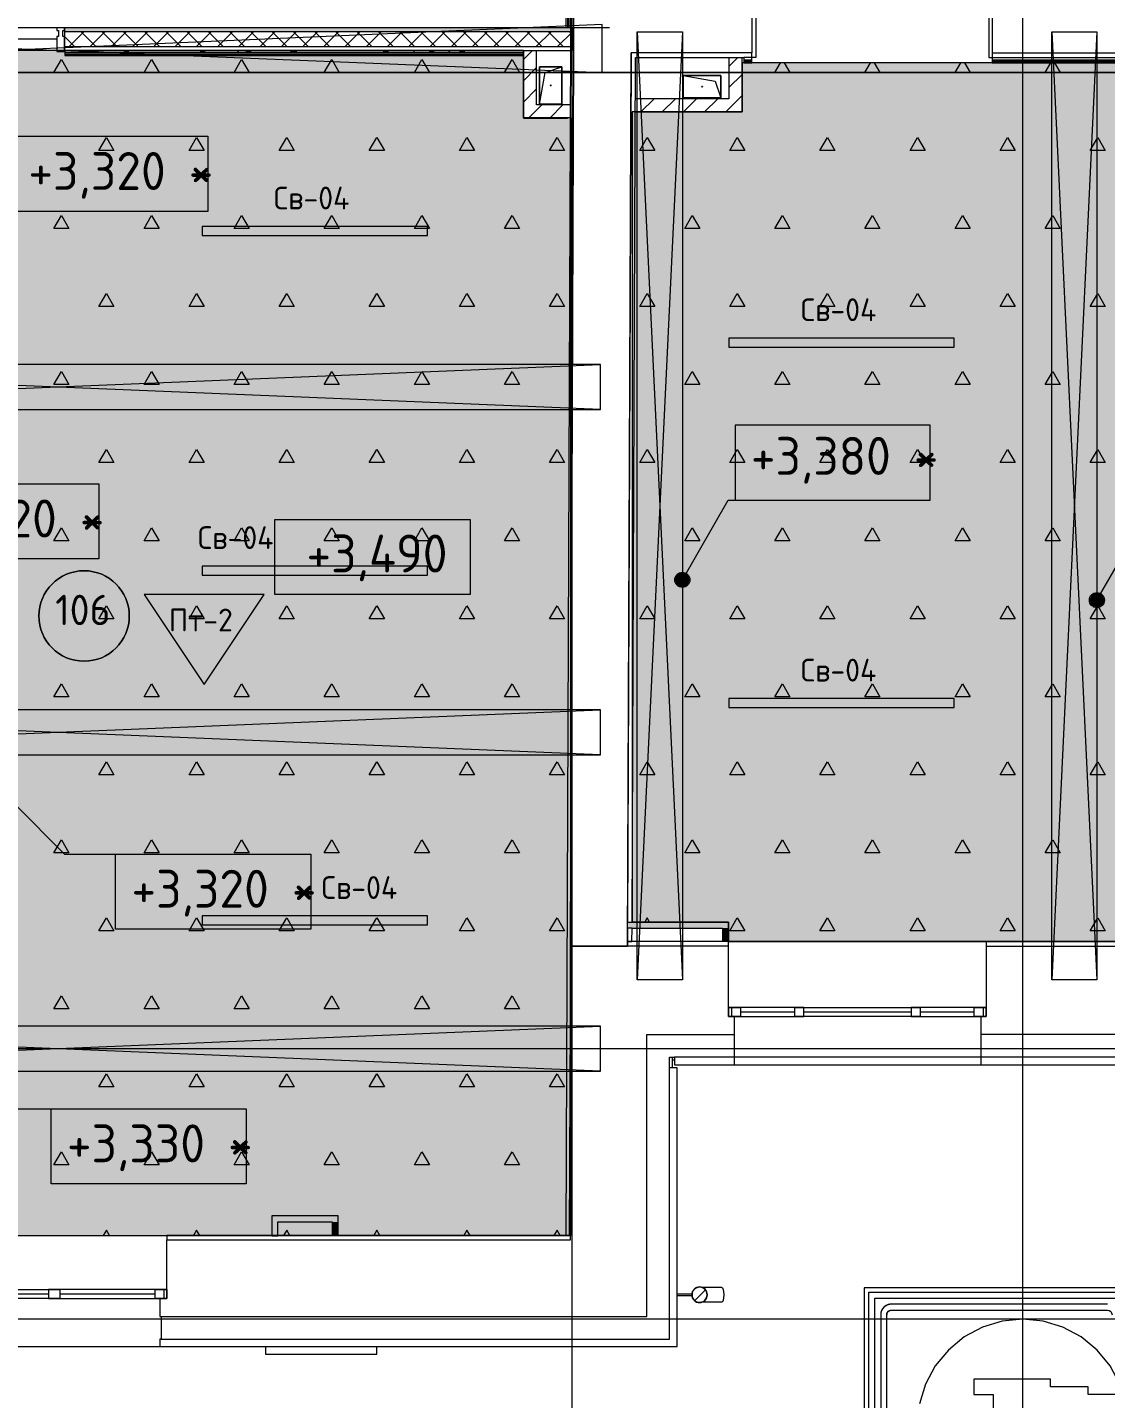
# Model space of a CAD drawing. Header units: millimetres. Extents: x -13069 to 207500, y -71366 to 56785.
# Drawn here: x 122500 to 129679, y 1443 to 10573 of the extents above; entities that cross this region are included whole.
import ezdxf

# ---------------------------------------------------------------- set-up
doc = ezdxf.new("R2010")
doc.units = ezdxf.units.MM
for name, color, linetype, true_color in [('PDF _зоны-номер помещения', 7, 'Continuous', 0xffffff), ('PDF _Ригели', 7, 'Continuous', 0x959595), ('PDF _светильники', 7, 'Continuous', 0xffffff)]:
    doc.layers.add(name, color=color, linetype=linetype, true_color=true_color)
for name, color, linetype in [('PDF _Подложка без мебели', 7, 'Continuous'), ('PDF _Потолки - марка', 7, 'Continuous'), ('PDF _Текст', 7, 'Continuous')]:
    doc.layers.add(name, color=color, linetype=linetype)
doc.layers.add('PDF _Потолки', color=7, linetype='Continuous', lineweight=5, true_color=0x535353)
doc.styles.add('PDF GOST Common', font='GOST_Common.ttf')

msp = doc.modelspace()

# ---------------------------------------------------------------- hatches: boundary and pattern name
at = {"layer": 'PDF _Потолки', "true_color": 0xcccccc, "transparency": 33554559}
for points in [[(119153.62, 9403.442), (120076.622, 9403.341), (120076.622, 10420.342), (125802.122, 10420.342), (125802.122, 9970.342), (126117.121, 9970.342), (126117.121, 2529.443), (119186.323, 2529.443)], [(126525.822, 10010.342), (127259.123, 10010.342), (127259.123, 10338.543), (134419.523, 10338.543), (134419.523, 4486.645), (132733.522, 4486.645), (132733.522, 4616.644), (131663.52, 4616.644), (131663.52, 4486.645), (127168.522, 4486.645), (127168.522, 4616.644), (126525.822, 4616.644)]]:
    msp.add_hatch(color=254, dxfattribs=at).paths.add_polyline_path(points)
at = {"layer": 'PDF _Ригели', "transparency": 33554559}
for points in [[(126910.621, 6895.043), (126895.921, 6859.643), (126860.621, 6845.043), (126825.221, 6859.643), (126810.621, 6895.043), (126825.221, 6930.343), (126860.621, 6945.043), (126895.921, 6930.343)], [(129670.622, 6760.241), (129655.921, 6724.941), (129620.622, 6710.241), (129585.221, 6724.941), (129570.622, 6760.241), (129585.221, 6795.642), (129620.622, 6810.241), (129655.921, 6795.642)]]:
    msp.add_hatch(color=256, dxfattribs=at).paths.add_polyline_path(points)

# ---------------------------------------------------------------- linework, layer by layer
at = {"layer": 'PDF _зоны-номер помещения', "color": 7, "lineweight": 13}
msp.add_lwpolyline([(122877.32, 6955.541, 0.41409315), (122576.121, 6654.342, 0.41409321), (122877.32, 6353.143, 0.41409475), (123178.523, 6654.342, 0.4140947)], format="xyb", close=True, dxfattribs=at)
at = {"layer": 'PDF _зоны-номер помещения', "color": 7, "lineweight": 0}
msp.add_circle((122877.338, 6654.303), 301.185, dxfattribs=at)
at = {"layer": 'PDF _Подложка без мебели', "lineweight": 18}
for points in [[(126126.622, -7031.659, -0.41419313), (126526.622, -7431.659, -0.41418741), (126126.622, -7831.659, -0.4141845), (125726.622, -7431.659, -0.41419022), (126126.622, -7031.659), (126126.622, 23335.342)], [(129126.622, -7031.659, -0.41419313), (129526.622, -7431.659, -0.41418741), (129126.622, -7831.659, -0.4141845), (128726.622, -7431.659, -0.41419022), (129126.622, -7031.659), (129126.622, 23335.342)], [(121027.021, 11538.342, -0.41421356), (122012.022, 10553.341, -0.41422189), (122687.022, 11228.341, -0.00749402), (122707.023, 11228.042), (122652.021, 11228.042)], [(107330.522, 10273.342, -0.41418881), (106930.522, 9873.342, -0.41428191), (106530.522, 10273.342, -0.4142791), (106930.522, 10673.342, -0.414186), (107330.522, 10273.342), (174981.919, 10273.342), (108862.323, 10273.342)], [(125984.022, 10184.341, 0.42008863), (125986.521, 10186.843, 0.41987586), (125984.022, 10189.343)], [(126994.523, 10178.543, 0.42007366), (126992.021, 10181.042, 0.41987587), (126989.521, 10178.543, 0.28650208), (126992.021, 10176.043)], [(107330.522, 3773.339, -0.414186), (106930.522, 3373.339, -0.4142791), (106530.522, 3773.339, -0.41428472), (106930.522, 4173.339, -0.41419163), (107330.522, 3773.339), (169026.622, 3773.339)], [(107330.522, 1973.339, -0.414186), (106930.522, 1573.339, -0.4142791), (106530.522, 1973.339, -0.41428472), (106930.522, 2373.339, -0.41419163), (107330.522, 1973.339), (169345.121, 1973.339)], [(128221.321, 561.743), (128221.321, 2001.745, -0.41247837), (128251.322, 2031.744)], [(128232.121, 2024.743, -0.17518603), (128251.322, 2031.744), (129691.322, 2031.744, -0.41372086), (129721.321, 2001.745)]]:
    msp.add_lwpolyline(points, format="xyb", dxfattribs=at)
for points in [[(126521.122, 10966.442), (126521.122, 10813.543), (126520.42, 10813.543), (126520.42, 10783.541), (127323.02, 10783.541), (127323.02, 10848.541), (126576.121, 10848.541), (126576.121, 11069.042), (126086.521, 11069.042), (126084.523, 10570.342)], [(127323.02, 10837.542), (126565.123, 10837.542), (126565.123, 11058.041), (126097.523, 11058.041), (126095.521, 10570.342)], [(127323.02, 10828.543), (126556.123, 10828.543), (126556.123, 11049.041), (126106.422, 11049.041), (126104.521, 10570.342)], [(122003.62, 2169.439), (122639.622, 2169.439), (122715.623, 2169.439), (122715.623, 2109.442), (123351.622, 2109.442), (123427.623, 2109.442), (123351.622, 2109.442), (123351.622, 2169.439), (123427.623, 2169.439), (123427.623, 2109.442), (123427.623, 2169.439), (123427.623, 2499.444), (126115.223, 2499.444), (126115.223, 4456.64), (126107.521, 2529.54), (126087.522, 2529.54), (126121.421, 11034.042)], [(127168.522, 4046.643), (127248.521, 4046.643), (127168.522, 4046.643), (127168.522, 3986.645), (127248.521, 3986.645), (127168.522, 3986.645), (127168.522, 4046.643), (127168.522, 4456.64), (126115.223, 4456.64), (126141.322, 11015.243), (126121.321, 11015.341)], [(127323.02, 10713.543), (127323.02, 10403.543), (126518.922, 10403.543), (126518.922, 10373.541), (126495.823, 4616.644), (126525.822, 4616.644), (126548.921, 10373.541), (127271.122, 10373.541), (127271.122, 10338.543), (127323.02, 10338.543), (127323.02, 10403.543), (127323.121, 10403.543)], [(127350.322, 10713.543), (127350.322, 10373.541), (127323.02, 10373.541), (127320.323, 10373.541), (127271.122, 10373.541)], [(128900.322, 10713.543), (128900.322, 10373.541), (128923.02, 10373.541), (132620.021, 10373.541), (132642.021, 10373.541), (132642.021, 10713.543)], [(122747.023, 10545.342), (126129.521, 10545.342)], [(122697.023, 10495.342), (121037.022, 10495.342)], [(122747.023, 10445.342), (126129.521, 10445.342)], [(122749.623, 10420.342), (122749.623, 10385.342), (125802.122, 10385.342)], [(122849.223, 10420.043), (122857.621, 10405.343)], [(122973.02, 10411.141), (122939.421, 10411.141)], [(123083.821, 10420.043), (123086.921, 10414.541)], [(123176.222, 10411.141), (123142.622, 10411.141)], [(123684.22, 10411.141), (123650.621, 10411.141)], [(123670.327, 10420.134), (123678.822, 10405.343)], [(123898.921, 10405.343), (123904.621, 10415.243)], [(123989.021, 10411.141), (123955.421, 10411.141)], [(124253.422, 10409.841), (124259.422, 10420.141)], [(124256.922, 10420.141), (124265.422, 10405.343)], [(124293.821, 10411.141), (124260.221, 10411.141)], [(124903.422, 10411.141), (124869.822, 10411.141)], [(125072.523, 10406.143), (125080.683, 10420.273)], [(125208.223, 10411.141), (125174.623, 10411.141)], [(125306.721, 10405.343), (125315.294, 10420.296)], [(125411.421, 10411.141), (125377.821, 10411.141)], [(125802.122, 10420.342), (125802.122, 10402.841), (125802.122, 10057.342), (125802.122, 9970.342)], [(126117.521, 10057.241), (125890.123, 10057.342), (125890.123, 10420.342)], [(122749.623, 10405.343), (125802.122, 10405.343)], [(122749.623, 10396.343), (125802.122, 10396.343)], [(123209.022, 10406.442), (123209.623, 10405.343)], [(126115.223, 4456.64), (126495.222, 4455.041), (126518.922, 10403.543)], [(126548.222, 10010.342), (127259.123, 10010.342), (127259.123, 10373.541)], [(127171.122, 10373.541), (127171.122, 10098.342), (126548.222, 10098.342)], [(127271.122, 10358.541), (127323.02, 10358.541)], [(127271.122, 10349.542), (127323.02, 10349.542)], [(128923.02, 10403.543), (128923.02, 10338.543), (132620.021, 10338.543), (132620.021, 10403.543)], [(128923.02, 10358.541), (132620.021, 10358.541)], [(128923.02, 10349.542), (132620.021, 10349.542)], [(125909.022, 10061.843), (126059.022, 10061.843), (126059.022, 10311.843)], [(126867.021, 10253.543), (126867.021, 10103.543), (127117.021, 10103.543)], [(125803.123, 10057.342), (125803.123, 9969.342), (126095.222, 9969.342)], [(126117.121, 9970.342), (126095.222, 9970.342)], [(126525.621, 4576.641), (127128.523, 4576.641), (127128.523, 4486.645)], [(127168.522, 4456.64), (127168.522, 4616.644), (126525.822, 4616.644)], [(128883.522, 4486.645), (127168.522, 4486.645), (126495.222, 4486.645), (126495.222, 4456.64)], [(129908.522, 4486.645), (128883.522, 4486.645), (128883.522, 4456.64), (128883.522, 4046.643), (128803.523, 4046.643), (128443.522, 4046.643), (128383.522, 4046.643), (128383.522, 3986.645), (128443.522, 3986.645), (128383.522, 3986.645), (127668.522, 3986.645), (127668.522, 4046.643), (127608.522, 4046.643), (127248.521, 4046.643), (127248.521, 3986.645), (127608.522, 3986.645), (127608.522, 4046.643), (127668.522, 4046.643), (128383.522, 4046.643), (128443.522, 4046.643), (128443.522, 3986.645), (128803.523, 3986.645), (128883.522, 3986.645), (128803.523, 3986.645), (128803.523, 4046.643), (128883.522, 4046.643), (128883.522, 3986.645), (128883.522, 4046.643)], [(128883.522, 4456.64), (129908.522, 4456.64), (129908.522, 4046.643), (129908.522, 3986.645), (129988.52, 3986.645), (129908.522, 3986.645), (129908.522, 4046.643), (129988.52, 4046.643), (129908.522, 4046.643)], [(127188.52, 4046.643), (127188.52, 3986.645)], [(128863.52, 4046.643), (128863.52, 3986.645)], [(123382.621, 2109.442), (123382.621, 1989.44), (126625.221, 1989.44), (126625.221, 3866.644), (127208.522, 3866.644), (127208.522, 3986.645)], [(127608.522, 4016.644), (127248.521, 4016.644)], [(128383.522, 4016.644), (127668.522, 4016.644)], [(128803.523, 4016.644), (128443.522, 4016.644)], [(128848.521, 3986.645), (128848.521, 3866.644), (128848.521, 3666.644), (129958.522, 3666.644), (131618.522, 3666.644)], [(129958.522, 3986.645), (129958.522, 3866.644), (128848.521, 3866.644)], [(127208.522, 3666.644), (127208.522, 3866.644)], [(123391.621, 1989.44), (123391.621, 1839.44), (126625.221, 1839.44), (126775.221, 1839.44), (126775.221, 3716.644), (126807.621, 3716.644), (126807.621, 3666.644), (127208.522, 3666.644), (128848.521, 3666.644)], [(126795.222, 3646.643), (126795.222, 3716.644)], [(126807.621, 3696.643), (126795.222, 3696.643)], [(141202.421, 3716.644), (140083.421, 3716.644), (138443.421, 3716.644), (137366.322, 3716.644), (137218.522, 3716.644), (135578.523, 3716.644), (135577.522, 3716.644), (134413.52, 3716.644), (132773.521, 3716.644), (132772.523, 3716.644), (131618.522, 3716.644), (129958.522, 3716.644), (129957.521, 3716.644), (128848.521, 3716.644), (127208.522, 3716.644), (127207.521, 3716.644), (126807.621, 3716.644)], [(121967.622, 1789.44), (123382.621, 1789.44), (126825.221, 1789.44), (126825.221, 3646.643), (126775.221, 3646.643)], [(124568.421, 2529.443), (124568.421, 2659.442), (124128.422, 2659.442), (124128.422, 2527.74), (124168.421, 2527.74), (124168.421, 2619.439), (124528.422, 2619.439), (124528.422, 2529.443)], [(121927.623, 2529.443), (123427.623, 2529.443)], [(126115.223, 2529.443), (123427.623, 2529.443), (123427.623, 2499.444)], [(123427.623, 2169.439), (123351.622, 2169.439), (122715.623, 2169.439), (122639.622, 2169.439), (122639.622, 2109.442), (122715.623, 2109.442), (122639.622, 2109.442), (122003.62, 2109.442)], [(122639.622, 2139.44), (122003.62, 2139.44)], [(123351.622, 2139.44), (122715.623, 2139.44)], [(123407.621, 2169.439), (123407.621, 2109.442)], [(126924.321, 2139.44), (126825.221, 2139.44)], [(126825.221, 2129.443), (126924.321, 2129.443)], [(127012.922, 2165.344), (126943.522, 2095.941)], [(126988.221, 2184.442), (126989.421, 2184.442), (126992.121, 2184.442), (126995.021, 2184.442), (126998.121, 2184.442), (127001.423, 2184.442), (127004.823, 2184.442), (127008.522, 2184.442), (127012.422, 2184.442), (127016.423, 2184.442), (127020.723, 2184.442), (127025.022, 2184.442), (127029.621, 2184.442), (127034.321, 2184.442), (127039.122, 2184.442), (127044.12, 2184.442), (127049.223, 2184.442), (127054.521, 2184.442), (127059.822, 2184.442), (127065.321, 2184.442), (127070.823, 2184.442), (127076.423, 2184.442), (127078.822, 2184.442), (127121.321, 2184.442)], [(129871.321, 1881.744), (129871.321, 2181.744), (128071.321, 2181.744), (128071.321, 381.744), (128571.321, 381.744), (128601.322, 381.744), (128601.322, 411.743), (128101.322, 411.743), (128101.322, 2151.745), (129841.322, 2151.745), (129841.322, 1851.745), (129871.321, 1851.745)], [(128681.321, 381.744), (128641.322, 381.744), (128641.322, 451.745), (128141.322, 451.745), (128141.322, 2111.743), (129801.322, 2111.743), (129801.322, 1811.743), (129871.321, 1811.743)], [(127121.321, 2084.442), (127078.822, 2084.442), (127073.121, 2084.442), (127067.622, 2084.442), (127062.123, 2084.442), (127056.721, 2084.442), (127051.423, 2084.442), (127046.223, 2084.442), (127041.221, 2084.442), (127036.323, 2084.442), (127031.523, 2084.442), (127026.921, 2084.442), (127022.523, 2084.442), (127018.223, 2084.442), (127014.021, 2084.442), (127010.121, 2084.442), (127006.422, 2084.442), (127002.821, 2084.442), (126999.421, 2084.442), (126996.223, 2084.442), (126993.321, 2084.442), (126990.522, 2084.442), (126988.221, 2084.442)], [(129691.322, 2071.74), (128251.322, 2071.74), (128248.521, 2071.643), (128245.723, 2071.441), (128242.921, 2071.24), (128240.223, 2070.843), (128237.422, 2070.342), (128234.721, 2069.744), (128232.023, 2068.945), (128229.322, 2068.139), (128226.722, 2067.242), (128224.122, 2066.143), (128221.522, 2065.045), (128219.023, 2063.745), (128216.523, 2062.445), (128214.122, 2061.041), (128211.821, 2059.442), (128209.523, 2057.842), (128207.322, 2056.14), (128205.223, 2054.345), (128203.123, 2052.441), (128201.121, 2050.445), (128199.223, 2048.443), (128197.422, 2046.343), (128195.622, 2044.14), (128194.023, 2041.845), (128192.421, 2039.544), (128191.023, 2037.139), (128189.622, 2034.643), (128188.322, 2032.244), (128187.123, 2029.644), (128186.122, 2027.044), (128185.121, 2024.444), (128184.321, 2021.74), (128183.522, 2019.042), (128182.92, 2016.345), (128182.322, 2013.641), (128181.922, 2010.839), (128181.62, 2008.044), (128181.422, 2005.242), (128181.321, 2002.441), (128181.321, 2001.745), (128181.321, 561.743)], [(129691.322, 2071.74), (128251.322, 2071.74), (128248.521, 2071.643), (128245.723, 2071.441), (128242.921, 2071.24), (128240.223, 2070.843), (128237.422, 2070.342), (128234.721, 2069.744), (128232.023, 2068.945), (128229.322, 2068.139), (128226.722, 2067.242), (128224.122, 2066.143), (128221.522, 2065.045), (128219.023, 2063.745), (128216.523, 2062.445), (128214.122, 2061.041), (128211.821, 2059.442), (128209.523, 2057.842), (128207.322, 2056.14), (128205.223, 2054.345), (128203.123, 2052.441), (128201.121, 2050.445), (128199.223, 2048.443), (128197.422, 2046.343), (128195.622, 2044.14), (128194.023, 2041.845), (128192.421, 2039.544), (128191.023, 2037.139), (128189.622, 2034.643), (128188.322, 2032.244), (128187.123, 2029.644), (128186.122, 2027.044), (128185.121, 2024.444), (128184.321, 2021.74), (128183.522, 2019.042), (128182.92, 2016.345), (128182.322, 2013.641), (128181.922, 2010.839), (128181.62, 2008.044), (128181.422, 2005.242), (128181.321, 2001.745), (128181.321, 561.743)], [(128221.321, 561.743), (128221.321, 2001.745), (128221.321, 2002.941), (128221.421, 2004.144), (128221.522, 2005.242), (128221.72, 2006.445), (128221.922, 2007.641), (128222.221, 2008.843), (128222.523, 2009.942), (128222.822, 2011.144), (128223.222, 2012.243), (128223.722, 2013.342), (128224.223, 2014.44), (128224.723, 2015.545), (128225.322, 2016.644), (128225.923, 2017.645), (128226.622, 2018.64), (128227.32, 2019.641), (128228.022, 2020.544), (128228.822, 2021.441), (128229.621, 2022.344), (128230.421, 2023.242), (128231.321, 2024.041), (128232.222, 2024.841), (128233.122, 2025.543), (128234.123, 2026.245), (128235.121, 2026.94), (128236.122, 2027.545), (128237.223, 2028.143), (128238.221, 2028.741), (128239.323, 2029.241), (128240.422, 2029.644), (128241.621, 2030.041), (128242.723, 2030.444), (128243.922, 2030.743), (128245.021, 2031.042), (128246.223, 2031.243), (128247.422, 2031.445), (128248.622, 2031.542), (128249.821, 2031.64), (128251.02, 2031.744), (128251.322, 2031.744), (129691.322, 2031.744)], [(123391.621, 1839.44), (123382.621, 1839.44), (123382.621, 1789.44)], [(124086.222, 1789.44), (124086.222, 1739.44), (124827.421, 1739.44), (124827.421, 1789.44)]]:
    msp.add_lwpolyline(points, dxfattribs=at)
for points in [[(132620.021, 10713.543), (132620.021, 10783.541), (132620.021, 10848.541), (128923.02, 10848.541), (128923.02, 10783.541), (128828.022, 10783.541), (128828.022, 10713.543), (128923.02, 10713.543), (128923.02, 10403.543), (132620.021, 10403.543)], [(122737.022, 10513.342), (122737.022, 10553.341), (122747.023, 10553.341), (122747.023, 10570.342), (122697.023, 10570.342), (122697.023, 10553.341), (122707.023, 10553.341), (122707.023, 10513.342), (122697.023, 10513.342), (122697.023, 10413.342), (122747.023, 10413.342), (122747.023, 10513.342)], [(126129.521, 10570.342), (122747.023, 10570.342), (122747.023, 10420.342), (122749.623, 10420.342), (125791.12, 10420.342), (126129.521, 10420.342)], [(126059.022, 10311.843), (126059.022, 10061.843), (125909.022, 10061.843), (125909.022, 10311.843)], [(125909.022, 10061.843), (125946.522, 10274.343), (126059.022, 10311.843), (125909.022, 10311.843)], [(127117.021, 10103.543), (126867.021, 10103.543), (126867.021, 10253.543), (127117.021, 10253.543)], [(126867.021, 10253.543), (127079.521, 10216.043), (127117.021, 10103.543), (127117.021, 10253.543)], [(126495.622, 4576.641), (126495.323, 4486.645), (126525.322, 4486.541), (126525.621, 4576.641)], [(127668.522, 3986.645), (127608.522, 3986.645)]]:
    msp.add_lwpolyline(points, close=True, dxfattribs=at)
at = {"layer": 'PDF _Подложка без мебели', "color": 250, "lineweight": 18, "true_color": 0x1d1d1d}
for points in [[(122813.722, 10445.342), (122747.023, 10512.142)], [(122777.122, 10445.342), (122877.122, 10545.342)], [(122955.122, 10445.342), (122855.122, 10545.342)], [(122918.623, 10445.342), (123018.623, 10545.342)], [(123096.522, 10445.342), (122996.522, 10545.342)], [(123060.023, 10445.342), (123160.023, 10545.342)], [(123237.922, 10445.342), (123137.922, 10545.342)], [(123201.423, 10445.342), (123301.423, 10545.342)], [(123379.423, 10445.342), (123279.423, 10545.342)], [(123342.823, 10445.342), (123442.823, 10545.342)], [(123520.823, 10445.342), (123420.823, 10545.342)], [(123484.22, 10445.342), (123584.22, 10545.342)], [(123662.223, 10445.342), (123562.223, 10545.342)], [(123625.721, 10445.342), (123725.721, 10545.342)], [(123803.62, 10445.342), (123703.62, 10545.342)], [(123767.121, 10445.342), (123867.121, 10545.342)], [(123945.021, 10445.342), (123845.021, 10545.342)], [(123908.522, 10445.342), (124008.522, 10545.342)], [(124086.521, 10445.342), (123986.521, 10545.342)], [(124049.922, 10445.342), (124149.922, 10545.342)], [(124227.922, 10445.342), (124127.922, 10545.342)], [(124191.322, 10445.342), (124291.322, 10545.342)], [(124369.322, 10445.342), (124269.322, 10545.342)], [(124332.823, 10445.342), (124432.823, 10545.342)], [(124510.722, 10445.342), (124410.722, 10545.342)], [(124474.223, 10445.342), (124574.223, 10545.342)], [(124652.122, 10445.342), (124552.122, 10545.342)], [(124615.623, 10445.342), (124715.623, 10545.342)], [(124793.623, 10445.342), (124693.623, 10545.342)], [(124757.023, 10445.342), (124857.023, 10545.342)], [(124935.023, 10445.342), (124835.023, 10545.342)], [(124898.423, 10445.342), (124998.423, 10545.342)], [(125076.423, 10445.342), (124976.423, 10545.342)], [(125039.921, 10445.342), (125139.921, 10545.342)], [(125217.823, 10445.342), (125117.823, 10545.342)], [(125181.321, 10445.342), (125281.321, 10545.342)], [(125359.321, 10445.342), (125259.321, 10545.342)], [(125322.721, 10445.342), (125422.721, 10545.342)], [(125500.721, 10445.342), (125400.721, 10545.342)], [(125464.122, 10445.342), (125564.122, 10545.342)], [(125642.121, 10445.342), (125542.121, 10545.342)], [(125605.622, 10445.342), (125705.622, 10545.342)], [(125783.522, 10445.342), (125683.522, 10545.342)], [(125747.023, 10445.342), (125847.023, 10545.342)], [(125924.922, 10445.342), (125824.922, 10545.342)], [(125888.423, 10445.342), (125988.423, 10545.342)], [(126066.423, 10445.342), (125966.423, 10545.342)], [(126029.823, 10445.342), (126129.521, 10545.043)], [(126129.521, 10523.641), (126107.823, 10545.342)]]:
    msp.add_lwpolyline(points, dxfattribs=at)
at = {"layer": 'PDF _Подложка без мебели', "color": 250, "lineweight": 18, "true_color": 0x353535}
for points in [[(125802.122, 10359.042), (125863.423, 10420.342)], [(127171.122, 10313.842), (127230.821, 10373.541)], [(125802.122, 10217.642), (125890.123, 10305.642)], [(127171.122, 10172.442), (127259.123, 10260.443)], [(125802.122, 10076.242), (125890.123, 10164.242)], [(125924.584, 10057.303), (125836.821, 9969.442)], [(126065.939, 10057.258), (125978.623, 9969.844)], [(126584.822, 10010.342), (126672.822, 10098.342)], [(126726.222, 10010.342), (126814.222, 10098.342)], [(126867.622, 10010.342), (126955.622, 10098.342)], [(127009.022, 10010.342), (127097.023, 10098.342)], [(127150.422, 10010.342), (127171.122, 10031.042), (127259.123, 10119.042)]]:
    msp.add_lwpolyline(points, dxfattribs=at)
at = {"layer": 'PDF _Подложка без мебели', "lineweight": 18}
for points in [[(126975.221, 2186.444, 0.41464709), (126923.222, 2134.442, 0.41464742), (126975.221, 2082.44, 0.41393039), (127027.223, 2134.442, 0.41393007)], [(126975.221, 2084.442, 0.41400075), (127025.221, 2134.442, 0.41400075), (126975.221, 2184.442, 0.41473444), (126925.221, 2134.442, 0.41473444)]]:
    msp.add_lwpolyline(points, format="xyb", close=True, dxfattribs=at)
at = {"layer": 'PDF _Подложка без мебели', "color": 251, "lineweight": 18, "true_color": 0x4c4c4c}
msp.add_lwpolyline([(129813.121, 1408.142), (129773.323, 1539.44), (129708.622, 1660.54), (129621.623, 1766.54), (129515.522, 1853.643), (129394.523, 1918.341), (129263.221, 1958.142), (129126.622, 1971.643), (128990.022, 1958.142), (128858.723, 1918.341), (128737.721, 1853.643), (128631.62, 1766.54), (128544.621, 1660.54), (128479.921, 1539.44), (128440.022, 1408.142)], dxfattribs=at)
at = {"layer": 'PDF _Подложка без мебели', "color": 250, "lineweight": 18, "true_color": 0x252525}
msp.add_lwpolyline([(128801.222, 1071.643), (128801.222, 971.643), (129312.422, 971.643), (129312.422, 1021.643), (129562.422, 1021.643), (129562.422, 1071.643), (129772.422, 1071.643), (129772.422, 1471.643), (129562.422, 1471.643), (129562.422, 1521.643), (129312.422, 1521.643), (129312.422, 1571.643), (128801.222, 1571.643), (128801.222, 1471.643), (128931.221, 1471.643), (128931.221, 1071.643)], close=True, dxfattribs=at)
at = {"layer": 'PDF _Подложка без мебели', "lineweight": 18}
for centre, radius, start, end in [((128251.395, 2001.667), 70.074, 90.0590981, 179.9359089), ((128250.909, 2001.731), 29.588, 139.764574, 179.9726749)]:
    msp.add_arc(centre, radius, start, end, dxfattribs=at)
for points in [[(125981.523, 10186.843), (125981.523, 10188.241), (125982.722, 10189.343), (125984.022, 10189.343)], [(125984.022, 10184.341), (125982.722, 10184.341), (125981.523, 10185.443), (125981.523, 10186.843)], [(125981.62, 10187.441), (125981.922, 10188.543), (125982.92, 10189.343), (125984.022, 10189.343)], [(125984.022, 10184.341), (125982.92, 10184.341), (125981.922, 10185.144), (125981.62, 10186.141)], [(125984.022, 10189.343), (125984.523, 10189.343), (125984.922, 10189.242), (125985.322, 10189.044)], [(125986.521, 10186.843), (125986.521, 10185.943), (125986.122, 10185.144), (125985.322, 10184.643)], [(126989.521, 10178.543), (126989.521, 10179.742), (126990.321, 10180.743), (126991.423, 10180.941)], [(126992.021, 10176.043), (126990.623, 10176.043), (126989.521, 10177.243), (126989.521, 10178.543)], [(126994.523, 10178.543), (126994.523, 10177.243), (126993.421, 10176.043), (126992.021, 10176.043)], [(126992.723, 10180.941), (126993.821, 10180.743), (126994.523, 10179.742), (126994.523, 10178.543)], [(126994.523, 10178.543), (126994.523, 10178.143), (126994.422, 10177.743), (126994.221, 10177.343)], [(127121.356, 2184.633), (127129.858, 2184.633), (127136.755, 2162.233), (127136.755, 2134.633)], [(127136.755, 2134.633), (127136.755, 2107.033), (127129.858, 2084.633), (127121.356, 2084.633)]]:
    msp.add_open_spline(points, degree=3, dxfattribs=at)
at = {"layer": 'PDF _Подложка без мебели', "lineweight": 0, "transparency": 33554559}
for points in [[(122747.023, 10545.342), (122747.023, 10570.342), (126119.422, 10545.443), (126119.523, 10570.342)], [(126495.823, 4616.644), (127168.522, 4616.644), (126495.823, 4576.641), (127168.522, 4576.641)], [(127128.523, 4486.645), (127128.523, 4576.641), (127168.522, 4486.645), (127167.521, 4576.641)], [(124128.422, 2659.442), (124168.421, 2659.442), (124128.422, 2529.443), (124168.421, 2529.443)], [(124168.421, 2659.442), (124568.421, 2659.442), (124168.421, 2619.439), (124568.421, 2619.439)], [(124528.422, 2619.439), (124568.421, 2619.439), (124528.422, 2529.443), (124568.421, 2529.443)]]:
    msp.add_solid(points, dxfattribs=at)
at = {"layer": 'PDF _Потолки', "color": 7, "lineweight": 13}
for points in [[(119153.62, 9403.442), (119186.323, 2529.443), (126117.121, 2529.443), (126117.121, 9970.342), (125802.122, 9970.342), (125802.122, 10420.342), (120076.622, 10420.342), (120076.622, 9403.341)], [(122776.622, 10273.342), (122676.622, 10273.342), (122726.622, 10359.942)], [(123376.622, 10273.342), (123276.622, 10273.342), (123326.622, 10359.942)], [(123976.622, 10273.342), (123876.622, 10273.342), (123926.622, 10359.942)], [(124576.622, 10273.342), (124476.622, 10273.342), (124526.622, 10359.942)], [(125176.622, 10273.342), (125076.622, 10273.342), (125126.622, 10359.942)], [(125776.622, 10273.342), (125676.622, 10273.342), (125726.622, 10359.942)], [(126525.822, 10010.342), (126525.822, 4616.644), (127168.522, 4616.644), (127168.522, 4486.645), (131663.52, 4486.645), (131663.52, 4616.644), (132733.522, 4616.644), (132733.522, 4486.645), (134419.523, 4486.645), (134419.523, 10338.543), (127259.123, 10338.543), (127259.123, 10010.342)], [(123076.622, 9753.741), (122976.622, 9753.741), (123026.622, 9840.341)], [(123676.622, 9753.741), (123576.622, 9753.741), (123626.622, 9840.341)], [(124276.622, 9753.741), (124176.622, 9753.741), (124226.622, 9840.341)], [(124876.622, 9753.741), (124776.622, 9753.741), (124826.622, 9840.341)], [(125476.622, 9753.741), (125376.622, 9753.741), (125426.622, 9840.341)], [(126076.622, 9753.741), (125976.622, 9753.741), (126026.622, 9840.341)], [(126676.622, 9753.741), (126576.622, 9753.741), (126626.622, 9840.341)], [(127276.622, 9753.741), (127176.622, 9753.741), (127226.622, 9840.341)], [(127876.622, 9753.741), (127776.622, 9753.741), (127826.622, 9840.341)], [(128476.622, 9753.741), (128376.622, 9753.741), (128426.622, 9840.341)], [(129076.622, 9753.741), (128976.622, 9753.741), (129026.622, 9840.341)], [(129676.622, 9753.741), (129576.622, 9753.741), (129626.622, 9840.341)], [(122776.622, 9234.143), (122676.622, 9234.143), (122726.622, 9320.742)], [(123376.622, 9234.143), (123276.622, 9234.143), (123326.622, 9320.742)], [(123976.622, 9234.143), (123876.622, 9234.143), (123926.622, 9320.742)], [(124576.622, 9234.143), (124476.622, 9234.143), (124526.622, 9320.742)], [(125176.622, 9234.143), (125076.622, 9234.143), (125126.622, 9320.742)], [(125776.622, 9234.143), (125676.622, 9234.143), (125726.622, 9320.742)], [(126976.622, 9234.143), (126876.622, 9234.143), (126926.622, 9320.742)], [(127576.622, 9234.143), (127476.622, 9234.143), (127526.622, 9320.742)], [(128176.622, 9234.143), (128076.622, 9234.143), (128126.622, 9320.742)], [(128776.622, 9234.143), (128676.622, 9234.143), (128726.622, 9320.742)], [(129376.622, 9234.143), (129276.622, 9234.143), (129326.622, 9320.742)], [(123076.622, 8714.541), (122976.622, 8714.541), (123026.622, 8801.141)], [(123676.622, 8714.541), (123576.622, 8714.541), (123626.622, 8801.141)], [(124276.622, 8714.541), (124176.622, 8714.541), (124226.622, 8801.141)], [(124876.622, 8714.541), (124776.622, 8714.541), (124826.622, 8801.141)], [(125476.622, 8714.541), (125376.622, 8714.541), (125426.622, 8801.141)], [(126076.622, 8714.541), (125976.622, 8714.541), (126026.622, 8801.141)], [(126676.622, 8714.541), (126576.622, 8714.541), (126626.622, 8801.141)], [(127276.622, 8714.541), (127176.622, 8714.541), (127226.622, 8801.141)], [(127876.622, 8714.541), (127776.622, 8714.541), (127826.622, 8801.141)], [(128476.622, 8714.541), (128376.622, 8714.541), (128426.622, 8801.141)], [(129076.622, 8714.541), (128976.622, 8714.541), (129026.622, 8801.141)], [(129676.622, 8714.541), (129576.622, 8714.541), (129626.622, 8801.141)], [(122776.622, 8194.943), (122676.622, 8194.943), (122726.622, 8281.542)], [(123376.622, 8194.943), (123276.622, 8194.943), (123326.622, 8281.542)], [(123976.622, 8194.943), (123876.622, 8194.943), (123926.622, 8281.542)], [(124576.622, 8194.943), (124476.622, 8194.943), (124526.622, 8281.542)], [(125176.622, 8194.943), (125076.622, 8194.943), (125126.622, 8281.542)], [(125776.622, 8194.943), (125676.622, 8194.943), (125726.622, 8281.542)], [(126976.622, 8194.943), (126876.622, 8194.943), (126926.622, 8281.542)], [(127576.622, 8194.943), (127476.622, 8194.943), (127526.622, 8281.542)], [(128176.622, 8194.943), (128076.622, 8194.943), (128126.622, 8281.542)], [(128776.622, 8194.943), (128676.622, 8194.943), (128726.622, 8281.542)], [(129376.622, 8194.943), (129276.622, 8194.943), (129326.622, 8281.542)], [(123076.622, 7675.341), (122976.622, 7675.341), (123026.622, 7761.941)], [(123676.622, 7675.341), (123576.622, 7675.341), (123626.622, 7761.941)], [(124276.622, 7675.341), (124176.622, 7675.341), (124226.622, 7761.941)], [(124876.622, 7675.341), (124776.622, 7675.341), (124826.622, 7761.941)], [(125476.622, 7675.341), (125376.622, 7675.341), (125426.622, 7761.941)], [(126076.622, 7675.341), (125976.622, 7675.341), (126026.622, 7761.941)], [(126676.622, 7675.341), (126576.622, 7675.341), (126626.622, 7761.941)], [(127276.622, 7675.341), (127176.622, 7675.341), (127226.622, 7761.941)], [(127876.622, 7675.341), (127776.622, 7675.341), (127826.622, 7761.941)], [(128476.622, 7675.341), (128376.622, 7675.341), (128426.622, 7761.941)], [(129076.622, 7675.341), (128976.622, 7675.341), (129026.622, 7761.941)], [(129676.622, 7675.341), (129576.622, 7675.341), (129626.622, 7761.941)], [(122776.622, 7155.642), (122676.622, 7155.642), (122726.622, 7242.242)], [(123376.622, 7155.642), (123276.622, 7155.642), (123326.622, 7242.242)], [(123976.622, 7155.642), (123876.622, 7155.642), (123926.622, 7242.242)], [(124576.622, 7155.642), (124476.622, 7155.642), (124526.622, 7242.242)], [(125176.622, 7155.642), (125076.622, 7155.642), (125126.622, 7242.242)], [(125776.622, 7155.642), (125676.622, 7155.642), (125726.622, 7242.242)], [(126976.622, 7155.642), (126876.622, 7155.642), (126926.622, 7242.242)], [(127576.622, 7155.642), (127476.622, 7155.642), (127526.622, 7242.242)], [(128176.622, 7155.642), (128076.622, 7155.642), (128126.622, 7242.242)], [(128776.622, 7155.642), (128676.622, 7155.642), (128726.622, 7242.242)], [(129376.622, 7155.642), (129276.622, 7155.642), (129326.622, 7242.242)], [(123076.622, 6636.041), (122976.622, 6636.041), (123026.622, 6722.644)], [(123676.622, 6636.041), (123576.622, 6636.041), (123626.622, 6722.644)], [(124276.622, 6636.041), (124176.622, 6636.041), (124226.622, 6722.644)], [(124876.622, 6636.041), (124776.622, 6636.041), (124826.622, 6722.644)], [(125476.622, 6636.041), (125376.622, 6636.041), (125426.622, 6722.644)], [(126076.622, 6636.041), (125976.622, 6636.041), (126026.622, 6722.644)], [(126676.622, 6636.041), (126576.622, 6636.041), (126626.622, 6722.644)], [(127276.622, 6636.041), (127176.622, 6636.041), (127226.622, 6722.644)], [(127876.622, 6636.041), (127776.622, 6636.041), (127826.622, 6722.644)], [(128476.622, 6636.041), (128376.622, 6636.041), (128426.622, 6722.644)], [(129076.622, 6636.041), (128976.622, 6636.041), (129026.622, 6722.644)], [(129676.622, 6636.041), (129576.622, 6636.041), (129626.622, 6722.644)], [(122776.622, 6116.442), (122676.622, 6116.442), (122726.622, 6203.042)], [(123376.622, 6116.442), (123276.622, 6116.442), (123326.622, 6203.042)], [(123976.622, 6116.442), (123876.622, 6116.442), (123926.622, 6203.042)], [(124576.622, 6116.442), (124476.622, 6116.442), (124526.622, 6203.042)], [(125176.622, 6116.442), (125076.622, 6116.442), (125126.622, 6203.042)], [(125776.622, 6116.442), (125676.622, 6116.442), (125726.622, 6203.042)], [(126976.622, 6116.442), (126876.622, 6116.442), (126926.622, 6203.042)], [(127576.622, 6116.442), (127476.622, 6116.442), (127526.622, 6203.042)], [(128176.622, 6116.442), (128076.622, 6116.442), (128126.622, 6203.042)], [(128776.622, 6116.442), (128676.622, 6116.442), (128726.622, 6203.042)], [(129376.622, 6116.442), (129276.622, 6116.442), (129326.622, 6203.042)], [(123076.622, 5596.844), (122976.622, 5596.844), (123026.622, 5683.441)], [(123676.622, 5596.844), (123576.622, 5596.844), (123626.622, 5683.441)], [(124276.622, 5596.844), (124176.622, 5596.844), (124226.622, 5683.441)], [(124876.622, 5596.844), (124776.622, 5596.844), (124826.622, 5683.441)], [(125476.622, 5596.844), (125376.622, 5596.844), (125426.622, 5683.441)], [(126076.622, 5596.844), (125976.622, 5596.844), (126026.622, 5683.441)], [(126676.622, 5596.844), (126576.622, 5596.844), (126626.622, 5683.441)], [(127276.622, 5596.844), (127176.622, 5596.844), (127226.622, 5683.441)], [(127876.622, 5596.844), (127776.622, 5596.844), (127826.622, 5683.441)], [(128476.622, 5596.844), (128376.622, 5596.844), (128426.622, 5683.441)], [(129076.622, 5596.844), (128976.622, 5596.844), (129026.622, 5683.441)], [(129676.622, 5596.844), (129576.622, 5596.844), (129626.622, 5683.441)], [(122776.622, 5077.239), (122676.622, 5077.239), (122726.622, 5163.842)], [(123376.622, 5077.239), (123276.622, 5077.239), (123326.622, 5163.842)], [(123976.622, 5077.239), (123876.622, 5077.239), (123926.622, 5163.842)], [(124576.622, 5077.239), (124476.622, 5077.239), (124526.622, 5163.842)], [(125176.622, 5077.239), (125076.622, 5077.239), (125126.622, 5163.842)], [(125776.622, 5077.239), (125676.622, 5077.239), (125726.622, 5163.842)], [(126976.622, 5077.239), (126876.622, 5077.239), (126926.622, 5163.842)], [(127576.622, 5077.239), (127476.622, 5077.239), (127526.622, 5163.842)], [(128176.622, 5077.239), (128076.622, 5077.239), (128126.622, 5163.842)], [(128776.622, 5077.239), (128676.622, 5077.239), (128726.622, 5163.842)], [(129376.622, 5077.239), (129276.622, 5077.239), (129326.622, 5163.842)], [(123076.622, 4557.641), (122976.622, 4557.641), (123026.622, 4644.244)], [(123676.622, 4557.641), (123576.622, 4557.641), (123626.622, 4644.244)], [(124276.622, 4557.641), (124176.622, 4557.641), (124226.622, 4644.244)], [(124876.622, 4557.641), (124776.622, 4557.641), (124826.622, 4644.244)], [(125476.622, 4557.641), (125376.622, 4557.641), (125426.622, 4644.244)], [(126076.622, 4557.641), (125976.622, 4557.641), (126026.622, 4644.244)], [(127276.622, 4557.641), (127176.622, 4557.641), (127226.622, 4644.244)], [(127876.622, 4557.641), (127776.622, 4557.641), (127826.622, 4644.244)], [(128476.622, 4557.641), (128376.622, 4557.641), (128426.622, 4644.244)], [(129076.622, 4557.641), (128976.622, 4557.641), (129026.622, 4644.244)], [(129676.622, 4557.641), (129576.622, 4557.641), (129626.622, 4644.244)], [(122776.622, 4037.945), (122676.622, 4037.945), (122726.622, 4124.542)], [(123376.622, 4037.945), (123276.622, 4037.945), (123326.622, 4124.542)], [(123976.622, 4037.945), (123876.622, 4037.945), (123926.622, 4124.542)], [(124576.622, 4037.945), (124476.622, 4037.945), (124526.622, 4124.542)], [(125176.622, 4037.945), (125076.622, 4037.945), (125126.622, 4124.542)], [(125776.622, 4037.945), (125676.622, 4037.945), (125726.622, 4124.542)], [(123076.622, 3518.341), (122976.622, 3518.341), (123026.622, 3604.943)], [(123676.622, 3518.341), (123576.622, 3518.341), (123626.622, 3604.943)], [(124276.622, 3518.341), (124176.622, 3518.341), (124226.622, 3604.943)], [(124876.622, 3518.341), (124776.622, 3518.341), (124826.622, 3604.943)], [(125476.622, 3518.341), (125376.622, 3518.341), (125426.622, 3604.943)], [(126076.622, 3518.341), (125976.622, 3518.341), (126026.622, 3604.943)], [(122776.622, 2998.742), (122676.622, 2998.742), (122726.622, 3085.345)], [(123376.622, 2998.742), (123276.622, 2998.742), (123326.622, 3085.345)], [(123976.622, 2998.742), (123876.622, 2998.742), (123926.622, 3085.345)], [(124576.622, 2998.742), (124476.622, 2998.742), (124526.622, 3085.345)], [(125176.622, 2998.742), (125076.622, 2998.742), (125126.622, 3085.345)], [(125776.622, 2998.742), (125676.622, 2998.742), (125726.622, 3085.345)]]:
    msp.add_lwpolyline(points, close=True, dxfattribs=at)
for points in [[(127538.923, 10338.543), (127576.622, 10273.342), (127476.622, 10273.342), (127514.222, 10338.543)], [(128138.923, 10338.543), (128176.622, 10273.342), (128076.622, 10273.342), (128114.222, 10338.543)], [(128738.923, 10338.543), (128776.622, 10273.342), (128676.622, 10273.342), (128714.222, 10338.543)], [(129338.923, 10338.543), (129376.622, 10273.342), (129276.622, 10273.342), (129314.222, 10338.543)], [(126642.521, 4616.644), (126626.622, 4644.244), (126610.722, 4616.644)], [(123047.523, 2529.443), (123026.622, 2565.74), (123005.622, 2529.443)], [(123647.523, 2529.443), (123626.622, 2565.74), (123605.622, 2529.443)], [(124247.523, 2529.443), (124226.622, 2565.74), (124205.622, 2529.443)], [(124847.523, 2529.443), (124826.622, 2565.74), (124805.622, 2529.443)], [(125447.523, 2529.443), (125426.622, 2565.74), (125405.622, 2529.443)], [(126047.523, 2529.443), (126026.622, 2565.74), (126005.622, 2529.443)]]:
    msp.add_lwpolyline(points, dxfattribs=at)
at = {"layer": 'PDF _Потолки - марка', "lineweight": 13}
msp.add_lwpolyline([(124076.921, 6797.543), (123276.921, 6797.543), (123676.921, 6197.543)], close=True, dxfattribs=at)
at = {"layer": 'PDF _Потолки - марка', "color": 7, "lineweight": 0, "true_color": 0xffffff, "transparency": 33554559}
msp.add_solid([(124076.921, 6797.543), (123276.921, 6797.543), (123676.921, 6197.543)], dxfattribs=at)
at = {"layer": 'PDF _Ригели', "color": 7, "lineweight": 18}
for points in [[(126126.622, -2015.058), (126126.622, 24328.042)], [(129126.622, -2015.058), (129126.622, 24328.042)], [(108736.521, 10273.342), (174981.919, 10273.342)], [(108736.521, 3773.339), (161247.02, 3773.339)], [(108736.521, 1973.339), (169279.319, 1973.339)]]:
    msp.add_lwpolyline(points, dxfattribs=at)
at = {"layer": 'PDF _Ригели', "lineweight": 18}
for points in [[(126327.623, 10273.342), (126327.623, 10593.542), (118976.622, 10273.342), (118976.622, 10573.342)], [(126560.621, 10543.542), (126860.621, 10543.542), (126860.621, 4231.842), (126560.621, 4231.842)], [(129320.622, 10543.542), (129620.622, 10543.542), (129620.622, 4231.842), (129320.622, 4231.842)], [(123701.02, 9848.742), (123701.02, 9348.742), (122401.02, 9348.742), (122401.02, 9848.742)], [(126316.423, 8028.942), (126316.423, 8328.942), (119041.322, 8328.942), (119041.322, 8028.942)], [(128511.323, 7425.341), (128511.323, 7925.341), (127211.323, 7925.341), (127211.323, 7425.341)], [(122975.822, 7534.643), (122975.822, 7034.643), (121675.822, 7034.643), (121675.822, 7534.643)], [(124148.121, 6797.543), (124148.121, 7297.543), (125448.121, 7297.543), (125448.121, 6797.543)], [(126316.423, 5728.942), (126316.423, 6028.942), (119041.322, 6028.942), (119041.322, 5728.942)], [(124387.422, 5069.14), (124387.422, 4569.14), (123087.422, 4569.14), (123087.422, 5069.14)], [(126316.423, 3622.741), (126316.423, 3922.741), (119041.322, 3922.741), (119041.322, 3622.741)], [(123957.423, 3373.742), (123957.423, 2873.742), (122657.423, 2873.742), (122657.423, 3373.742)]]:
    msp.add_lwpolyline(points, close=True, dxfattribs=at)
for points in [[(118976.622, 10573.342), (126376.622, 10573.342)], [(126860.621, 10543.542), (126560.621, 4231.842)], [(126560.621, 10543.542), (126860.621, 4231.842)], [(129620.622, 10543.542), (129320.622, 4231.842)], [(129320.622, 10543.542), (129620.622, 4231.842)], [(122188.621, 10360.241), (122188.621, 9848.742), (123051.02, 9848.742)], [(118976.622, 10273.342), (126327.623, 10273.342)], [(119041.322, 8028.942), (126316.423, 8328.942)], [(126316.423, 8028.942), (119041.322, 8328.942)], [(129620.622, 6760.241), (130056.422, 7515.142), (130739.122, 7515.142)], [(126860.621, 6895.043), (127166.722, 7425.341), (127861.323, 7425.341)], [(119041.322, 5728.942), (126316.423, 6028.942)], [(126316.423, 5728.942), (119041.322, 6028.942)], [(122088.221, 5728.942), (122748.02, 5069.14), (123737.422, 5069.14)], [(119041.322, 3622.741), (126316.423, 3922.741)], [(126316.423, 3622.741), (119041.322, 3922.741)], [(122177.421, 3622.741), (122426.423, 3373.742), (123307.423, 3373.742)]]:
    msp.add_lwpolyline(points, dxfattribs=at)
for centre in [(126860.603, 6895.025), (129620.604, 6760.223)]:
    msp.add_circle(centre, 50.018, dxfattribs=at)
at = {"layer": 'PDF _светильники', "color": 7, "lineweight": 13}
for points in [[(125162.922, 9248.141), (123662.922, 9248.141), (123662.922, 9188.143), (125162.922, 9188.143)], [(128671.122, 8504.443), (127171.122, 8504.443), (127171.122, 8444.442), (128671.122, 8444.442)], [(125162.922, 6987.142), (123662.922, 6987.142), (123662.922, 6927.142), (125162.922, 6927.142)], [(128671.122, 6104.443), (127171.122, 6104.443), (127171.122, 6044.439), (128671.122, 6044.439)], [(125162.922, 4657.043), (123662.922, 4657.043), (123662.922, 4597.039), (125162.922, 4597.039)]]:
    msp.add_lwpolyline(points, close=True, dxfattribs=at)
at = {"layer": 'PDF _светильники', "color": 53, "lineweight": 0, "true_color": 0xf7e046, "transparency": 33554559}
for points in [[(125162.922, 9248.043), (123662.922, 9248.043), (125162.922, 9188.043), (123662.922, 9188.043)], [(128671.122, 8504.443), (127171.122, 8504.443), (128671.122, 8444.442), (127171.122, 8444.442)], [(125162.922, 6987.142), (123662.922, 6987.142), (125162.922, 6927.142), (123662.922, 6927.142)], [(128671.122, 6104.443), (127171.122, 6104.443), (128671.122, 6044.439), (127171.122, 6044.439)], [(125162.922, 4657.043), (123662.922, 4657.043), (125162.922, 4597.039), (123662.922, 4597.039)]]:
    msp.add_solid(points, dxfattribs=at)

# ---------------------------------------------------------------- texts
at = {"layer": 'PDF _Текст', "color": 252, "true_color": 0x959595, "char_height": 252.5097, "attachment_point": 4, "style": 'PDF GOST Common'}
for s, insert in [('+3,320 *', (122506.627, 9587.997)), ('+3,380 *', (127316.848, 7690.76)), ('+3,320 *', (121781.422, 7274.133)), ('+3,490', (124358.107, 7040.948)), ('+3,320 *', (123193.06, 4808.573)), ('+3,330 *', (122763.06, 3113.122))]:
    msp.add_mtext(s, dxfattribs=dict(at, insert=insert))
at = {"layer": 'PDF _Текст', "attachment_point": 4, "style": 'PDF GOST Common'}
for s, insert, char_height in [('Св-04', (124140.09, 9437.265), 151.5063), ('Св-04', (127648.459, 8693.609), 151.5063), ('Св-04', (123634.773, 7176.313), 151.5063), ('106', (122685.343, 6694.647), 202.0083), ('Пт-2', (123442.017, 6627.748), 151.5063), ('Св-04', (127648.459, 6293.67), 151.5063), ('Св-04', (124458.297, 4846.222), 151.5063)]:
    msp.add_mtext(s, dxfattribs=dict(at, insert=insert, char_height=char_height))

doc.saveas('drawing.dxf')
